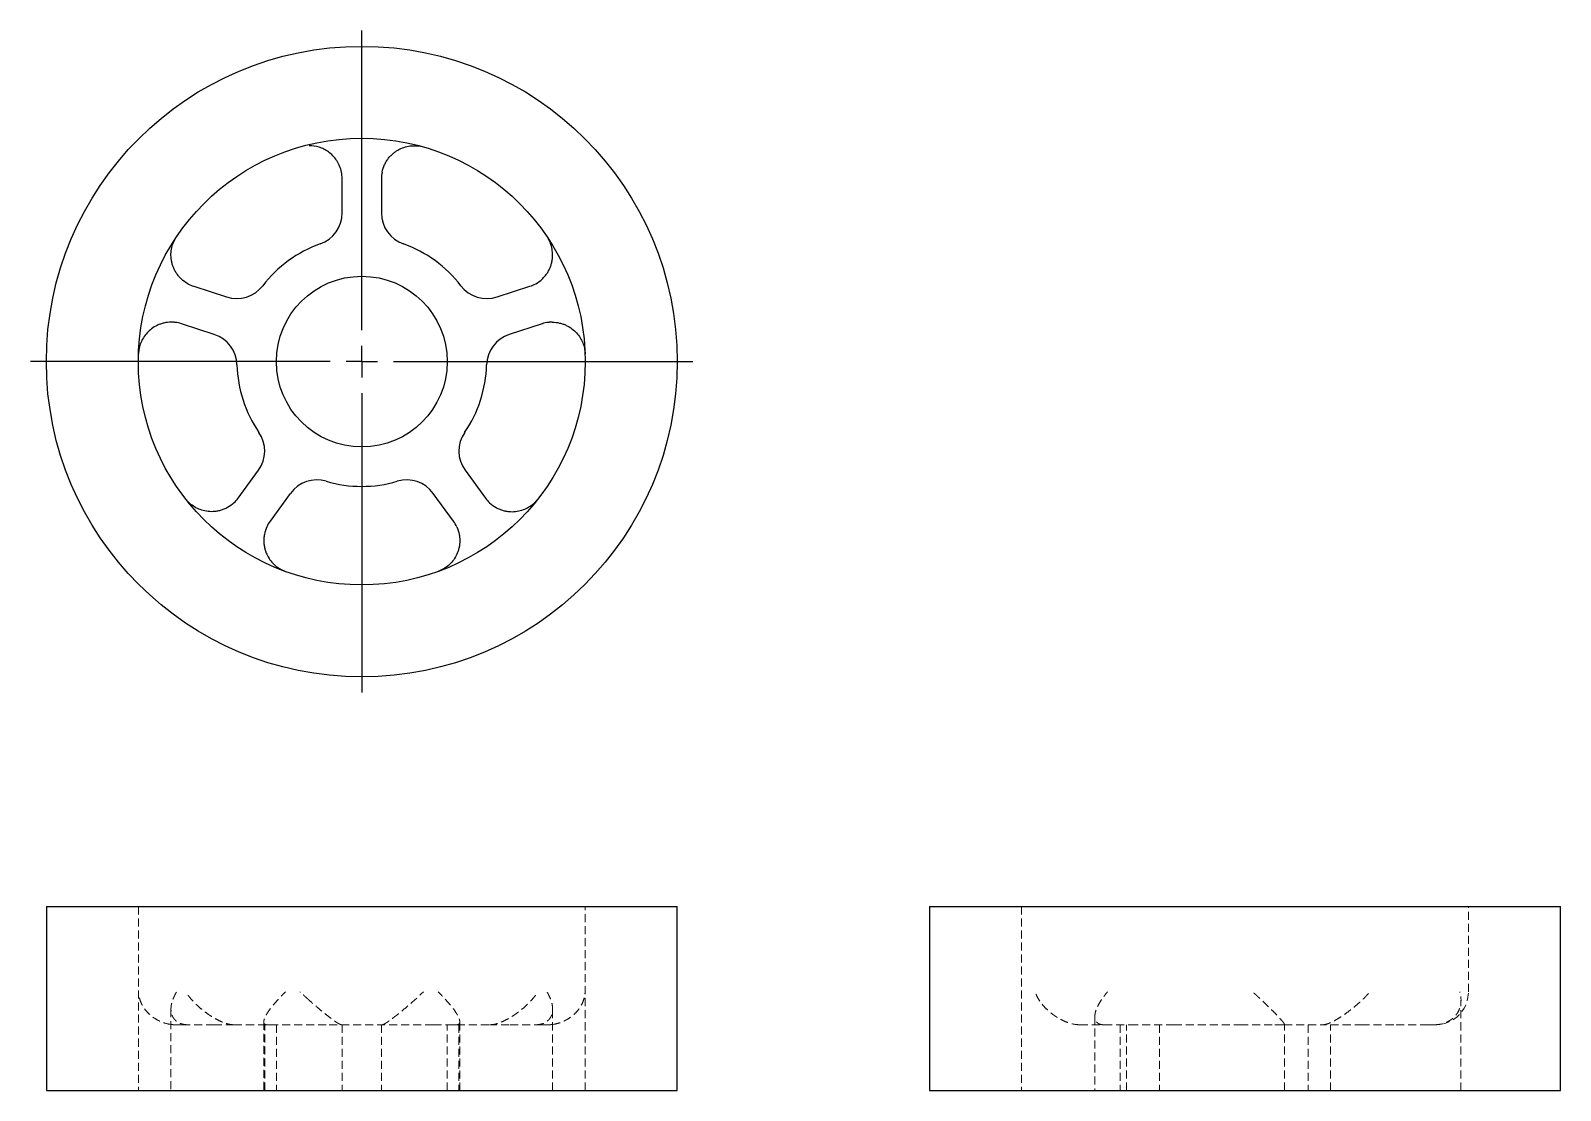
# Model space of a CAD drawing. Header units: millimetres. Extents: x 30 to 273, y 42 to 210.
import ezdxf

# ---------------------------------------------------------------- set-up
doc = ezdxf.new("R2010")
doc.units = ezdxf.units.MM
doc.linetypes.add('HIDDEN', pattern=[1.905, 1.27, -0.635])
doc.layers.add('10', color=7, linetype='Continuous')

# ---------------------------------------------------------------- blocks, each defined once
blk = doc.blocks.new('SW_CENTERMARKSYMBOL_0')
at = {"layer": '10', "color": 0}
for p, q in [((0, 5), (0, 52.5)), ((0, 0), (0, 2.5)), ((-5, 0), (-52.5, 0)), ((0, 0), (-2.5, 0)), ((0, 0), (0, -2.5)), ((0, 0), (2.5, 0)), ((5, 0), (52.5, 0)), ((0, -5), (0, -52.5))]:
    blk.add_line(p, q, dxfattribs=at)

msp = doc.modelspace()

# ---------------------------------------------------------------- linework, layer by layer
at = {"color": 7, "linetype": 'Continuous', "lineweight": 25}
for p, q in [((79.88, 181.57), (79.88, 187.04)), ((86.12, 187.04), (86.12, 181.57)), ((56.35, 169.94), (61.55, 168.26)), ((104.45, 168.26), (109.65, 169.94)), ((59.62, 162.31), (54.42, 164)), ((111.58, 164), (106.38, 162.31)), ((63.4, 136.35), (66.62, 140.77)), ((99.38, 140.77), (102.6, 136.35)), ((71.67, 137.09), (68.46, 132.67)), ((97.54, 132.67), (94.33, 137.09)), ((33, 71.58), (33, 42.42)), ((33, 71.58), (83, 71.58)), ((83, 71.58), (133, 71.58)), ((133, 42.42), (133, 71.58)), ((173, 71.58), (173, 42.42)), ((173, 71.58), (273, 71.58)), ((273, 42.42), (273, 71.58)), ((33, 42.42), (83, 42.42)), ((83, 42.42), (133, 42.42)), ((173, 42.42), (273, 42.42))]:
    msp.add_line(p, q, dxfattribs=at)
at = {"color": 7, "linetype": 'HIDDEN', "lineweight": 18}
for p, q in [((47.58, 71.58), (47.58, 42.42)), ((118.42, 42.42), (118.42, 71.58)), ((187.58, 71.58), (187.58, 42.42)), ((258.42, 58.04), (258.42, 71.58)), ((257.24, 42.42), (257.24, 56.71)), ((52.75, 55.32), (52.75, 42.42)), ((113.25, 42.42), (113.25, 55.32)), ((199.2, 54.16), (199.2, 42.42)), ((54.42, 52.83), (53.44, 52.83)), ((59.62, 52.83), (54.42, 52.83)), ((62.74, 52.83), (59.62, 52.83)), ((62.74, 52.83), (67.95, 52.83)), ((67.47, 53.31), (67.47, 42.42)), ((67.61, 42.42), (67.61, 52.83)), ((68.46, 52.83), (67.95, 52.83)), ((71.67, 52.83), (68.46, 52.83)), ((69.46, 52.83), (69.46, 42.42)), ((77.37, 52.83), (71.67, 52.83)), ((88.63, 52.83), (77.37, 52.83)), ((79.88, 52.83), (79.88, 42.42)), ((86.12, 52.83), (86.12, 42.42)), ((94.33, 52.83), (88.63, 52.83)), ((97.54, 52.83), (94.33, 52.83)), ((96.54, 42.42), (96.54, 52.83)), ((98.05, 52.83), (97.54, 52.83)), ((98.05, 52.83), (103.26, 52.83)), ((98.39, 52.83), (98.39, 42.42)), ((98.53, 42.42), (98.53, 53.31)), ((106.38, 52.83), (103.26, 52.83)), ((111.58, 52.83), (106.38, 52.83)), ((112.56, 52.83), (111.58, 52.83)), ((196.81, 52.83), (200.59, 52.83)), ((201.35, 52.83), (200.59, 52.83)), ((205.77, 52.83), (201.35, 52.83)), ((203.21, 52.83), (203.21, 42.42)), ((204.24, 42.42), (204.24, 52.83)), ((211.78, 52.83), (205.77, 52.83)), ((209.46, 52.83), (209.46, 42.42)), ((222.49, 52.83), (211.78, 52.83)), ((227.31, 52.83), (222.49, 52.83)), ((229, 52.83), (227.31, 52.83)), ((229.22, 52.83), (229, 52.83)), ((229.22, 52.83), (235.35, 52.83)), ((229.26, 42.42), (229.26, 52.87)), ((233, 52.83), (233, 42.42)), ((241.66, 52.83), (235.35, 52.83)), ((236.54, 42.42), (236.54, 52.83)), ((246.57, 52.83), (241.66, 52.83)), ((252.04, 52.83), (246.57, 52.83)), ((253.04, 52.83), (252.04, 52.83)), ((253.04, 52.83), (253.21, 52.83)), ((253.21, 52.83), (253.35, 52.84))]:
    msp.add_line(p, q, dxfattribs=at)
at = {"color": 7, "linetype": 'Continuous', "lineweight": 25}
for radius in [50, 35.42, 13.54]:
    msp.add_circle((83, 158), radius, dxfattribs=at)
for centre, radius, start, end in [((74.67, 187.04), 5.21, 360, 11.068), ((91.33, 187.04), 5.21, 168.932, 180), ((74.67, 181.57), 5.21, 289.4712, 360), ((91.33, 181.57), 5.21, 180, 250.5288), ((83, 158), 19.79, 109.4712, 142.5288), ((83, 158), 19.79, 37.4712, 70.5288), ((57.96, 174.9), 5.21, 240.932, 252), ((63.16, 173.21), 5.21, 252, 322.5288), ((102.84, 173.21), 5.21, 217.4712, 288), ((108.04, 174.9), 5.21, 288, 299.068), ((52.81, 159.05), 5.21, 72, 83.068), ((113.19, 159.05), 5.21, 96.932, 108), ((58.01, 157.36), 5.21, 1.4712, 72), ((107.99, 157.36), 5.21, 108, 178.5288), ((83, 158), 19.79, 181.4712, 214.5288), ((83, 158), 19.79, 325.4712, 358.5288), ((62.4, 143.83), 5.21, 324, 34.5288), ((103.6, 143.83), 5.21, 145.4712, 216), ((75.89, 134.03), 5.21, 73.4712, 144), ((83, 158), 19.79, 253.4712, 286.5288), ((90.11, 134.03), 5.21, 36, 106.5288), ((59.19, 139.41), 5.21, 312.932, 324), ((106.81, 139.41), 5.21, 216, 227.068), ((72.67, 129.61), 5.21, 144, 155.068), ((93.33, 129.61), 5.21, 24.932, 36)]:
    msp.add_arc(centre, radius, start, end, dxfattribs=at)
at = {"color": 7, "linetype": 'HIDDEN', "lineweight": 18}
msp.add_arc((253.21, 58.04), 5.21, 281.2458, 0, dxfattribs=at)
at = {"color": 7, "linetype": 'Continuous', "lineweight": 25}
for points, knots in [([(79.78, 188.04), (79.71, 188.38), (79.61, 188.71), (79.41, 189.18), (79.34, 189.34), (79.18, 189.64), (79.1, 189.78), (78.83, 190.18), (78.62, 190.44), (78.19, 190.88), (77.97, 191.08), (77.49, 191.42), (77.24, 191.57), (76.74, 191.82), (76.49, 191.92), (75.71, 192.17), (75.19, 192.24), (74.67, 192.24)], [0, 0, 0, 0, 0.125, 0.125, 0.1875, 0.1875, 0.25, 0.25, 0.375, 0.375, 0.5, 0.5, 0.625, 0.625, 0.75, 0.75, 1, 1, 1, 1]), ([(86.22, 188.04), (86.31, 188.46), (86.44, 188.87), (86.71, 189.44), (86.81, 189.62), (87.02, 189.97), (87.14, 190.13), (87.38, 190.44), (87.52, 190.58), (87.78, 190.85), (87.92, 190.98), (88.21, 191.21), (88.36, 191.31), (88.66, 191.51), (88.81, 191.6), (89.28, 191.83), (89.59, 191.96), (90.23, 192.14), (90.55, 192.2), (91.52, 192.28), (92.16, 192.22), (92.77, 192.04)], [0, 0, 0, 0, 0.125, 0.125, 0.1875, 0.1875, 0.25, 0.25, 0.3125, 0.3125, 0.375, 0.375, 0.4375, 0.4375, 0.5, 0.5, 0.625, 0.625, 0.75, 0.75, 1, 1, 1, 1]), ([(55.43, 170.35), (55.05, 170.56), (54.71, 170.81), (54.25, 171.24), (54.1, 171.39), (53.84, 171.71), (53.72, 171.87), (53.5, 172.2), (53.4, 172.37), (53.23, 172.71), (53.16, 172.88), (53.03, 173.22), (52.97, 173.39), (52.88, 173.74), (52.84, 173.92), (52.76, 174.43), (52.74, 174.77), (52.77, 175.43), (52.81, 175.76), (52.96, 176.39), (53.06, 176.69), (53.25, 177.13), (53.32, 177.27), (53.47, 177.55), (53.55, 177.68), (53.64, 177.81)], [0, 0, 0, 0, 0.125, 0.125, 0.1875, 0.1875, 0.25, 0.25, 0.3125, 0.3125, 0.375, 0.375, 0.4375, 0.4375, 0.5, 0.5, 0.625, 0.625, 0.75, 0.75, 0.875, 0.875, 0.9375, 0.9375, 1, 1, 1, 1]), ([(110.57, 170.35), (110.95, 170.56), (111.29, 170.81), (111.75, 171.24), (111.9, 171.39), (112.16, 171.71), (112.28, 171.87), (112.5, 172.2), (112.6, 172.37), (112.77, 172.71), (112.84, 172.88), (112.97, 173.22), (113.03, 173.39), (113.12, 173.74), (113.16, 173.92), (113.24, 174.43), (113.26, 174.77), (113.23, 175.43), (113.19, 175.76), (113.04, 176.39), (112.94, 176.69), (112.75, 177.13), (112.68, 177.27), (112.53, 177.55), (112.45, 177.68), (112.36, 177.81)], [0, 0, 0, 0, 0.125, 0.125, 0.1875, 0.1875, 0.25, 0.25, 0.3125, 0.3125, 0.375, 0.375, 0.4375, 0.4375, 0.5, 0.5, 0.625, 0.625, 0.75, 0.75, 0.875, 0.875, 0.9375, 0.9375, 1, 1, 1, 1]), ([(52.81, 164.26), (52.4, 164.26), (52.02, 164.21), (51.45, 164.08), (51.27, 164.03), (50.92, 163.9), (50.75, 163.83), (50.26, 163.6), (49.95, 163.42), (49.41, 163.01), (49.17, 162.79), (48.74, 162.31), (48.54, 162.05), (48.22, 161.52), (48.08, 161.25), (47.86, 160.69), (47.77, 160.41), (47.68, 159.97), (47.66, 159.82), (47.62, 159.52), (47.61, 159.38), (47.6, 159.23)], [0, 0, 0, 0, 0.125, 0.125, 0.1875, 0.1875, 0.25, 0.25, 0.375, 0.375, 0.5, 0.5, 0.625, 0.625, 0.75, 0.75, 0.875, 0.875, 0.9375, 0.9375, 1, 1, 1, 1]), ([(53.44, 164.22), (53.39, 164.22), (53.28, 164.24), (53.13, 164.25), (52.97, 164.25), (52.86, 164.26), (52.81, 164.26)], [0, 0, 0, 0, 0.248289, 0.497575, 0.748074, 1, 1, 1, 1]), ([(113.19, 164.26), (113.14, 164.26), (113.03, 164.25), (112.87, 164.25), (112.72, 164.24), (112.61, 164.22), (112.56, 164.22)], [0, 0, 0, 0, 0.251926, 0.502425, 0.751711, 1, 1, 1, 1]), ([(113.19, 164.26), (113.6, 164.26), (113.98, 164.21), (114.55, 164.08), (114.73, 164.03), (115.08, 163.9), (115.25, 163.83), (115.74, 163.6), (116.05, 163.42), (116.59, 163.01), (116.83, 162.79), (117.26, 162.31), (117.46, 162.05), (117.78, 161.52), (117.92, 161.25), (118.14, 160.69), (118.23, 160.41), (118.32, 159.97), (118.34, 159.82), (118.38, 159.52), (118.39, 159.38), (118.4, 159.23)], [0, 0, 0, 0, 0.125, 0.125, 0.1875, 0.1875, 0.25, 0.25, 0.375, 0.375, 0.5, 0.5, 0.625, 0.625, 0.75, 0.75, 0.875, 0.875, 0.9375, 0.9375, 1, 1, 1, 1]), ([(62.74, 135.59), (62.42, 135.3), (62.07, 135.05), (61.52, 134.74), (61.33, 134.66), (60.95, 134.5), (60.76, 134.44), (60.38, 134.33), (60.19, 134.29), (59.81, 134.23), (59.63, 134.21), (59.26, 134.2), (59.08, 134.2), (58.72, 134.22), (58.54, 134.24), (58.03, 134.32), (57.7, 134.41), (57.08, 134.64), (56.78, 134.78), (56.23, 135.11), (55.97, 135.3), (55.62, 135.62), (55.5, 135.73), (55.29, 135.96), (55.18, 136.08), (55.09, 136.2)], [0, 0, 0, 0, 0.125, 0.125, 0.1875, 0.1875, 0.25, 0.25, 0.3125, 0.3125, 0.375, 0.375, 0.4375, 0.4375, 0.5, 0.5, 0.625, 0.625, 0.75, 0.75, 0.875, 0.875, 0.9375, 0.9375, 1, 1, 1, 1]), ([(103.26, 135.59), (103.58, 135.3), (103.93, 135.05), (104.48, 134.74), (104.67, 134.66), (105.05, 134.5), (105.24, 134.44), (105.62, 134.33), (105.81, 134.29), (106.19, 134.23), (106.37, 134.21), (106.74, 134.2), (106.92, 134.2), (107.28, 134.22), (107.46, 134.24), (107.97, 134.32), (108.3, 134.41), (108.92, 134.64), (109.22, 134.78), (109.77, 135.11), (110.03, 135.3), (110.38, 135.62), (110.5, 135.73), (110.71, 135.96), (110.82, 136.08), (110.91, 136.2)], [0, 0, 0, 0, 0.125, 0.125, 0.1875, 0.1875, 0.25, 0.25, 0.3125, 0.3125, 0.375, 0.375, 0.4375, 0.4375, 0.5, 0.5, 0.625, 0.625, 0.75, 0.75, 0.875, 0.875, 0.9375, 0.9375, 1, 1, 1, 1]), ([(67.95, 131.81), (67.77, 131.41), (67.64, 131.01), (67.52, 130.39), (67.49, 130.18), (67.46, 129.77), (67.46, 129.57), (67.48, 129.18), (67.5, 128.98), (67.56, 128.6), (67.6, 128.42), (67.7, 128.07), (67.75, 127.9), (67.88, 127.56), (67.96, 127.4), (68.19, 126.93), (68.38, 126.65), (68.79, 126.13), (69.02, 125.89), (69.51, 125.46), (69.77, 125.28), (70.17, 125.04), (70.31, 124.97), (70.6, 124.83), (70.75, 124.77), (70.89, 124.72)], [0, 0, 0, 0, 0.125, 0.125, 0.1875, 0.1875, 0.25, 0.25, 0.3125, 0.3125, 0.375, 0.375, 0.4375, 0.4375, 0.5, 0.5, 0.625, 0.625, 0.75, 0.75, 0.875, 0.875, 0.9375, 0.9375, 1, 1, 1, 1]), ([(98.05, 131.81), (98.23, 131.41), (98.36, 131.01), (98.48, 130.39), (98.51, 130.18), (98.54, 129.77), (98.54, 129.57), (98.52, 129.18), (98.5, 128.98), (98.44, 128.6), (98.4, 128.42), (98.3, 128.07), (98.25, 127.9), (98.12, 127.56), (98.04, 127.4), (97.81, 126.93), (97.62, 126.65), (97.21, 126.13), (96.98, 125.89), (96.49, 125.46), (96.23, 125.28), (95.83, 125.04), (95.69, 124.97), (95.4, 124.83), (95.25, 124.77), (95.11, 124.72)], [0, 0, 0, 0, 0.125, 0.125, 0.1875, 0.1875, 0.25, 0.25, 0.3125, 0.3125, 0.375, 0.375, 0.4375, 0.4375, 0.5, 0.5, 0.625, 0.625, 0.75, 0.75, 0.875, 0.875, 0.9375, 0.9375, 1, 1, 1, 1])]:
    msp.add_open_spline(points, degree=3, knots=knots, dxfattribs=at)
at = {"color": 7, "linetype": 'HIDDEN', "lineweight": 18}
for points, knots in [([(52.81, 52.87), (52.4, 52.92), (52.02, 53.01), (51.45, 53.2), (51.27, 53.27), (50.92, 53.42), (50.75, 53.51), (50.26, 53.78), (49.95, 53.98), (49.41, 54.41), (49.17, 54.64), (48.74, 55.12), (48.54, 55.38), (48.22, 55.89), (48.08, 56.15), (47.86, 56.68), (47.77, 56.95), (47.68, 57.36), (47.66, 57.49), (47.62, 57.77), (47.61, 57.91), (47.6, 58.04)], [0, 0, 0, 0, 0.125, 0.125, 0.1875, 0.1875, 0.25, 0.25, 0.375, 0.375, 0.5, 0.5, 0.625, 0.625, 0.75, 0.75, 0.875, 0.875, 0.9375, 0.9375, 1, 1, 1, 1]), ([(55.43, 52.83), (55.05, 52.83), (54.71, 52.89), (54.25, 53.03), (54.1, 53.1), (53.84, 53.23), (53.72, 53.31), (53.5, 53.48), (53.4, 53.58), (53.23, 53.78), (53.16, 53.88), (53.03, 54.1), (52.97, 54.21), (52.88, 54.45), (52.84, 54.58), (52.76, 54.95), (52.74, 55.21), (52.77, 55.75), (52.81, 56.03), (52.96, 56.6), (53.06, 56.88), (53.25, 57.31), (53.32, 57.46), (53.47, 57.75), (53.55, 57.9), (53.64, 58.04)], [0, 0, 0, 0, 0.125, 0.125, 0.1875, 0.1875, 0.25, 0.25, 0.3125, 0.3125, 0.375, 0.375, 0.4375, 0.4375, 0.5, 0.5, 0.625, 0.625, 0.75, 0.75, 0.875, 0.875, 0.9375, 0.9375, 1, 1, 1, 1]), ([(62.74, 52.83), (62.42, 52.83), (62.07, 52.89), (61.52, 53.03), (61.33, 53.1), (60.95, 53.23), (60.76, 53.31), (60.38, 53.48), (60.19, 53.58), (59.81, 53.78), (59.63, 53.88), (59.26, 54.1), (59.08, 54.21), (58.72, 54.45), (58.54, 54.58), (58.03, 54.95), (57.7, 55.21), (57.08, 55.75), (56.78, 56.03), (56.23, 56.6), (55.97, 56.88), (55.62, 57.31), (55.5, 57.46), (55.29, 57.75), (55.18, 57.9), (55.09, 58.04)], [0, 0, 0, 0, 0.125, 0.125, 0.1875, 0.1875, 0.25, 0.25, 0.3125, 0.3125, 0.375, 0.375, 0.4375, 0.4375, 0.5, 0.5, 0.625, 0.625, 0.75, 0.75, 0.875, 0.875, 0.9375, 0.9375, 1, 1, 1, 1]), ([(67.95, 52.83), (67.77, 52.83), (67.64, 52.89), (67.52, 53.03), (67.49, 53.1), (67.46, 53.23), (67.46, 53.31), (67.48, 53.48), (67.5, 53.58), (67.56, 53.78), (67.6, 53.88), (67.7, 54.1), (67.75, 54.21), (67.88, 54.45), (67.96, 54.58), (68.19, 54.95), (68.38, 55.21), (68.79, 55.75), (69.02, 56.03), (69.51, 56.6), (69.77, 56.88), (70.17, 57.31), (70.31, 57.46), (70.6, 57.75), (70.75, 57.9), (70.89, 58.04)], [0, 0, 0, 0, 0.125, 0.125, 0.1875, 0.1875, 0.25, 0.25, 0.3125, 0.3125, 0.375, 0.375, 0.4375, 0.4375, 0.5, 0.5, 0.625, 0.625, 0.75, 0.75, 0.875, 0.875, 0.9375, 0.9375, 1, 1, 1, 1]), ([(74.67, 56.71), (74.59, 56.78), (74.43, 56.92), (74.19, 57.14), (73.92, 57.39), (73.6, 57.69), (73.37, 57.91), (73.23, 58.04)], [0, 0, 0, 0, 0.153699, 0.32033, 0.499893, 0.708077, 1, 1, 1, 1]), ([(79.78, 52.83), (79.71, 52.83), (79.61, 52.87), (79.41, 52.97), (79.34, 53.01), (79.18, 53.1), (79.1, 53.15), (78.83, 53.33), (78.62, 53.47), (78.19, 53.79), (77.97, 53.96), (77.49, 54.33), (77.24, 54.53), (76.74, 54.93), (76.49, 55.14), (75.71, 55.79), (75.19, 56.25), (74.67, 56.71)], [0, 0, 0, 0, 0.125, 0.125, 0.1875, 0.1875, 0.25, 0.25, 0.375, 0.375, 0.5, 0.5, 0.625, 0.625, 0.75, 0.75, 1, 1, 1, 1]), ([(86.22, 52.83), (86.31, 52.83), (86.44, 52.89), (86.71, 53.03), (86.81, 53.09), (87.02, 53.23), (87.14, 53.31), (87.38, 53.48), (87.52, 53.58), (87.78, 53.77), (87.92, 53.88), (88.21, 54.1), (88.36, 54.21), (88.66, 54.45), (88.81, 54.57), (89.28, 54.95), (89.59, 55.21), (90.23, 55.75), (90.55, 56.02), (91.52, 56.87), (92.16, 57.46), (92.77, 58.04)], [0, 0, 0, 0, 0.125, 0.125, 0.1875, 0.1875, 0.25, 0.25, 0.3125, 0.3125, 0.375, 0.375, 0.4375, 0.4375, 0.5, 0.5, 0.625, 0.625, 0.75, 0.75, 1, 1, 1, 1]), ([(98.05, 52.83), (98.23, 52.83), (98.36, 52.89), (98.48, 53.03), (98.51, 53.1), (98.54, 53.23), (98.54, 53.31), (98.52, 53.48), (98.5, 53.58), (98.44, 53.78), (98.4, 53.88), (98.3, 54.1), (98.25, 54.21), (98.12, 54.45), (98.04, 54.58), (97.81, 54.95), (97.62, 55.21), (97.21, 55.75), (96.98, 56.03), (96.49, 56.6), (96.23, 56.88), (95.83, 57.31), (95.69, 57.46), (95.4, 57.75), (95.25, 57.9), (95.11, 58.04)], [0, 0, 0, 0, 0.125, 0.125, 0.1875, 0.1875, 0.25, 0.25, 0.3125, 0.3125, 0.375, 0.375, 0.4375, 0.4375, 0.5, 0.5, 0.625, 0.625, 0.75, 0.75, 0.875, 0.875, 0.9375, 0.9375, 1, 1, 1, 1]), ([(103.26, 52.83), (103.58, 52.83), (103.93, 52.89), (104.48, 53.03), (104.67, 53.1), (105.05, 53.23), (105.24, 53.31), (105.62, 53.48), (105.81, 53.58), (106.19, 53.78), (106.37, 53.88), (106.74, 54.1), (106.92, 54.21), (107.28, 54.45), (107.46, 54.58), (107.97, 54.95), (108.3, 55.21), (108.92, 55.75), (109.22, 56.03), (109.77, 56.6), (110.03, 56.88), (110.38, 57.31), (110.5, 57.46), (110.71, 57.75), (110.82, 57.9), (110.91, 58.04)], [0, 0, 0, 0, 0.125, 0.125, 0.1875, 0.1875, 0.25, 0.25, 0.3125, 0.3125, 0.375, 0.375, 0.4375, 0.4375, 0.5, 0.5, 0.625, 0.625, 0.75, 0.75, 0.875, 0.875, 0.9375, 0.9375, 1, 1, 1, 1]), ([(110.57, 52.83), (110.95, 52.83), (111.29, 52.89), (111.75, 53.03), (111.9, 53.1), (112.16, 53.23), (112.28, 53.31), (112.5, 53.48), (112.6, 53.58), (112.77, 53.78), (112.84, 53.88), (112.97, 54.1), (113.03, 54.21), (113.12, 54.45), (113.16, 54.58), (113.24, 54.95), (113.26, 55.21), (113.23, 55.75), (113.19, 56.03), (113.04, 56.6), (112.94, 56.88), (112.75, 57.31), (112.68, 57.46), (112.53, 57.75), (112.45, 57.9), (112.36, 58.04)], [0, 0, 0, 0, 0.125, 0.125, 0.1875, 0.1875, 0.25, 0.25, 0.3125, 0.3125, 0.375, 0.375, 0.4375, 0.4375, 0.5, 0.5, 0.625, 0.625, 0.75, 0.75, 0.875, 0.875, 0.9375, 0.9375, 1, 1, 1, 1]), ([(113.19, 52.87), (113.6, 52.92), (113.98, 53.01), (114.55, 53.2), (114.73, 53.27), (115.08, 53.42), (115.25, 53.51), (115.74, 53.78), (116.05, 53.98), (116.59, 54.41), (116.83, 54.64), (117.26, 55.12), (117.46, 55.38), (117.78, 55.89), (117.92, 56.15), (118.14, 56.68), (118.23, 56.95), (118.32, 57.36), (118.34, 57.49), (118.38, 57.77), (118.39, 57.91), (118.4, 58.04)], [0, 0, 0, 0, 0.125, 0.125, 0.1875, 0.1875, 0.25, 0.25, 0.375, 0.375, 0.5, 0.5, 0.625, 0.625, 0.75, 0.75, 0.875, 0.875, 0.9375, 0.9375, 1, 1, 1, 1]), ([(196.81, 52.83), (196.41, 52.83), (196.01, 52.89), (195.39, 53.03), (195.18, 53.1), (194.77, 53.23), (194.57, 53.31), (194.18, 53.48), (193.98, 53.58), (193.6, 53.78), (193.42, 53.88), (193.07, 54.1), (192.9, 54.21), (192.56, 54.45), (192.4, 54.58), (191.93, 54.95), (191.65, 55.21), (191.13, 55.75), (190.89, 56.03), (190.46, 56.6), (190.28, 56.88), (190.04, 57.31), (189.97, 57.46), (189.83, 57.75), (189.77, 57.9), (189.72, 58.04)], [0, 0, 0, 0, 0.125, 0.125, 0.1875, 0.1875, 0.25, 0.25, 0.3125, 0.3125, 0.375, 0.375, 0.4375, 0.4375, 0.5, 0.5, 0.625, 0.625, 0.75, 0.75, 0.875, 0.875, 0.9375, 0.9375, 1, 1, 1, 1]), ([(200.59, 52.83), (200.3, 52.83), (200.05, 52.89), (199.74, 53.03), (199.66, 53.1), (199.5, 53.23), (199.44, 53.31), (199.33, 53.48), (199.29, 53.58), (199.23, 53.78), (199.21, 53.88), (199.2, 54.1), (199.2, 54.21), (199.22, 54.45), (199.24, 54.58), (199.32, 54.95), (199.41, 55.21), (199.64, 55.75), (199.78, 56.03), (200.11, 56.6), (200.3, 56.88), (200.62, 57.31), (200.73, 57.46), (200.96, 57.75), (201.08, 57.9), (201.2, 58.04)], [0, 0, 0, 0, 0.125, 0.125, 0.1875, 0.1875, 0.25, 0.25, 0.3125, 0.3125, 0.375, 0.375, 0.4375, 0.4375, 0.5, 0.5, 0.625, 0.625, 0.75, 0.75, 0.875, 0.875, 0.9375, 0.9375, 1, 1, 1, 1]), ([(229.26, 52.87), (229.26, 52.92), (229.21, 53.01), (229.08, 53.2), (229.03, 53.27), (228.9, 53.42), (228.83, 53.51), (228.6, 53.78), (228.42, 53.98), (228.01, 54.41), (227.79, 54.64), (227.31, 55.12), (227.05, 55.38), (226.52, 55.89), (226.25, 56.15), (225.69, 56.68), (225.41, 56.95), (224.97, 57.36), (224.82, 57.49), (224.52, 57.77), (224.38, 57.91), (224.23, 58.04)], [0, 0, 0, 0, 0.125, 0.125, 0.1875, 0.1875, 0.25, 0.25, 0.375, 0.375, 0.5, 0.5, 0.625, 0.625, 0.75, 0.75, 0.875, 0.875, 0.9375, 0.9375, 1, 1, 1, 1]), ([(235.35, 52.83), (235.56, 52.83), (235.81, 52.89), (236.24, 53.03), (236.39, 53.1), (236.71, 53.23), (236.87, 53.31), (237.2, 53.48), (237.37, 53.58), (237.71, 53.78), (237.88, 53.88), (238.22, 54.1), (238.39, 54.21), (238.74, 54.45), (238.92, 54.58), (239.43, 54.95), (239.77, 55.21), (240.43, 55.75), (240.76, 56.03), (241.39, 56.6), (241.69, 56.88), (242.13, 57.31), (242.27, 57.46), (242.55, 57.75), (242.68, 57.9), (242.81, 58.04)], [0, 0, 0, 0, 0.125, 0.125, 0.1875, 0.1875, 0.25, 0.25, 0.3125, 0.3125, 0.375, 0.375, 0.4375, 0.4375, 0.5, 0.5, 0.625, 0.625, 0.75, 0.75, 0.875, 0.875, 0.9375, 0.9375, 1, 1, 1, 1]), ([(253.04, 52.83), (253.46, 52.83), (253.87, 52.89), (254.44, 53.03), (254.62, 53.09), (254.97, 53.23), (255.13, 53.31), (255.44, 53.48), (255.58, 53.58), (255.85, 53.77), (255.98, 53.88), (256.21, 54.1), (256.31, 54.21), (256.51, 54.45), (256.6, 54.57), (256.83, 54.95), (256.96, 55.21), (257.14, 55.75), (257.2, 56.02), (257.28, 56.87), (257.22, 57.46), (257.04, 58.04)], [0, 0, 0, 0, 0.125, 0.125, 0.1875, 0.1875, 0.25, 0.25, 0.3125, 0.3125, 0.375, 0.375, 0.4375, 0.4375, 0.5, 0.5, 0.625, 0.625, 0.75, 0.75, 1, 1, 1, 1]), ([(53.44, 52.83), (53.39, 52.83), (53.28, 52.83), (53.13, 52.84), (52.97, 52.85), (52.86, 52.86), (52.81, 52.87)], [0, 0, 0, 0, 0.248289, 0.497575, 0.748074, 1, 1, 1, 1]), ([(113.19, 52.87), (113.14, 52.86), (113.03, 52.85), (112.87, 52.84), (112.72, 52.83), (112.61, 52.83), (112.56, 52.83)], [0, 0, 0, 0, 0.251926, 0.502425, 0.751711, 1, 1, 1, 1]), ([(229.26, 52.87), (229.26, 52.86), (229.25, 52.85), (229.25, 52.84), (229.24, 52.83), (229.22, 52.83), (229.22, 52.83)], [0, 0, 0, 0, 0.251926, 0.502425, 0.751711, 1, 1, 1, 1])]:
    msp.add_open_spline(points, degree=3, knots=knots, dxfattribs=at)

# ---------------------------------------------------------------- block references
at = {"layer": '10'}
msp.add_blockref('SW_CENTERMARKSYMBOL_0', (83, 158), dxfattribs=at)

doc.saveas('drawing.dxf')
